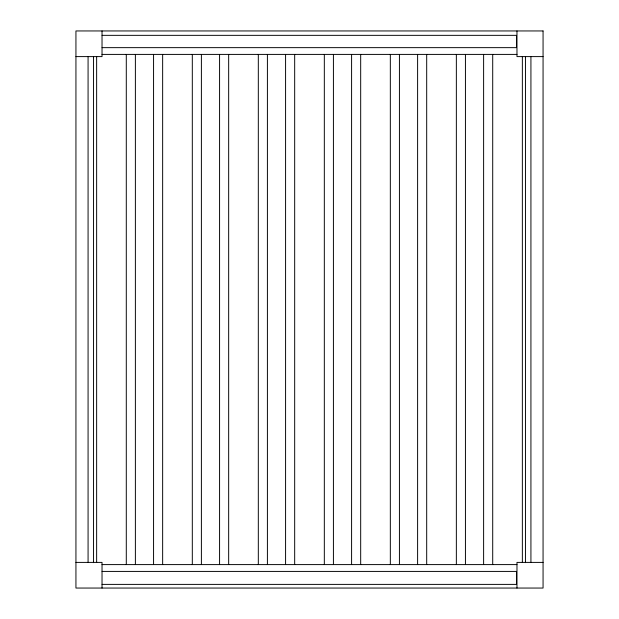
<?xml version="1.0" encoding="UTF-8"?>
<svg xmlns="http://www.w3.org/2000/svg" width="619" height="619" viewBox="0 0 619 619"><rect width="100%" height="100%" fill="white"/><g stroke="black" fill="none" stroke-linecap="round" stroke-linejoin="round"><path stroke-width="0.93" d="M102.081 35.345L516.486 35.345L516.486 47.648L102.081 47.648M102.027 54.402L516.973 54.402M75.936 56.6L102.027 56.6L102.027 30.95M543.064 56.6L516.973 56.6L516.973 30.95M75.936 562.4L102.027 562.4L102.027 588.05M543.064 562.4L516.973 562.4L516.973 588.05M102.027 564.598L516.973 564.598M102.081 571.414L516.486 571.414L516.486 584.39L102.081 584.39M530.924 56.6L530.924 562.4M525.454 56.6L525.454 562.663M522.359 56.6L522.359 562.4M492.709 54.402L492.709 564.598M483.617 54.402L483.617 564.598M465.434 54.402L465.434 564.598M456.35 54.402L456.35 564.598M426.692 54.402L426.692 564.598M417.608 54.402L417.608 564.598M399.425 54.402L399.425 564.598M390.334 54.402L390.334 564.598M360.684 54.402L360.684 564.598M351.592 54.402L351.592 564.598M333.417 54.402L333.417 564.598M324.325 54.402L324.325 564.598M294.675 54.402L294.675 564.598M285.583 54.402L285.583 564.598M267.408 54.402L267.408 564.598M258.316 54.402L258.316 564.598M228.666 54.402L228.666 564.598M219.575 54.402L219.575 564.598M201.392 54.402L201.392 564.598M192.308 54.402L192.308 564.598M162.65 54.402L162.65 564.598M153.566 54.402L153.566 564.598M135.383 54.402L135.383 564.598M126.291 54.402L126.291 564.598M96.641 56.6L96.641 562.4M93.546 56.6L93.546 562.663M88.076 56.6L88.076 562.4M543.064 30.95L75.936 30.95L75.936 588.05L543.064 588.05L543.064 30.95"/></g></svg>
